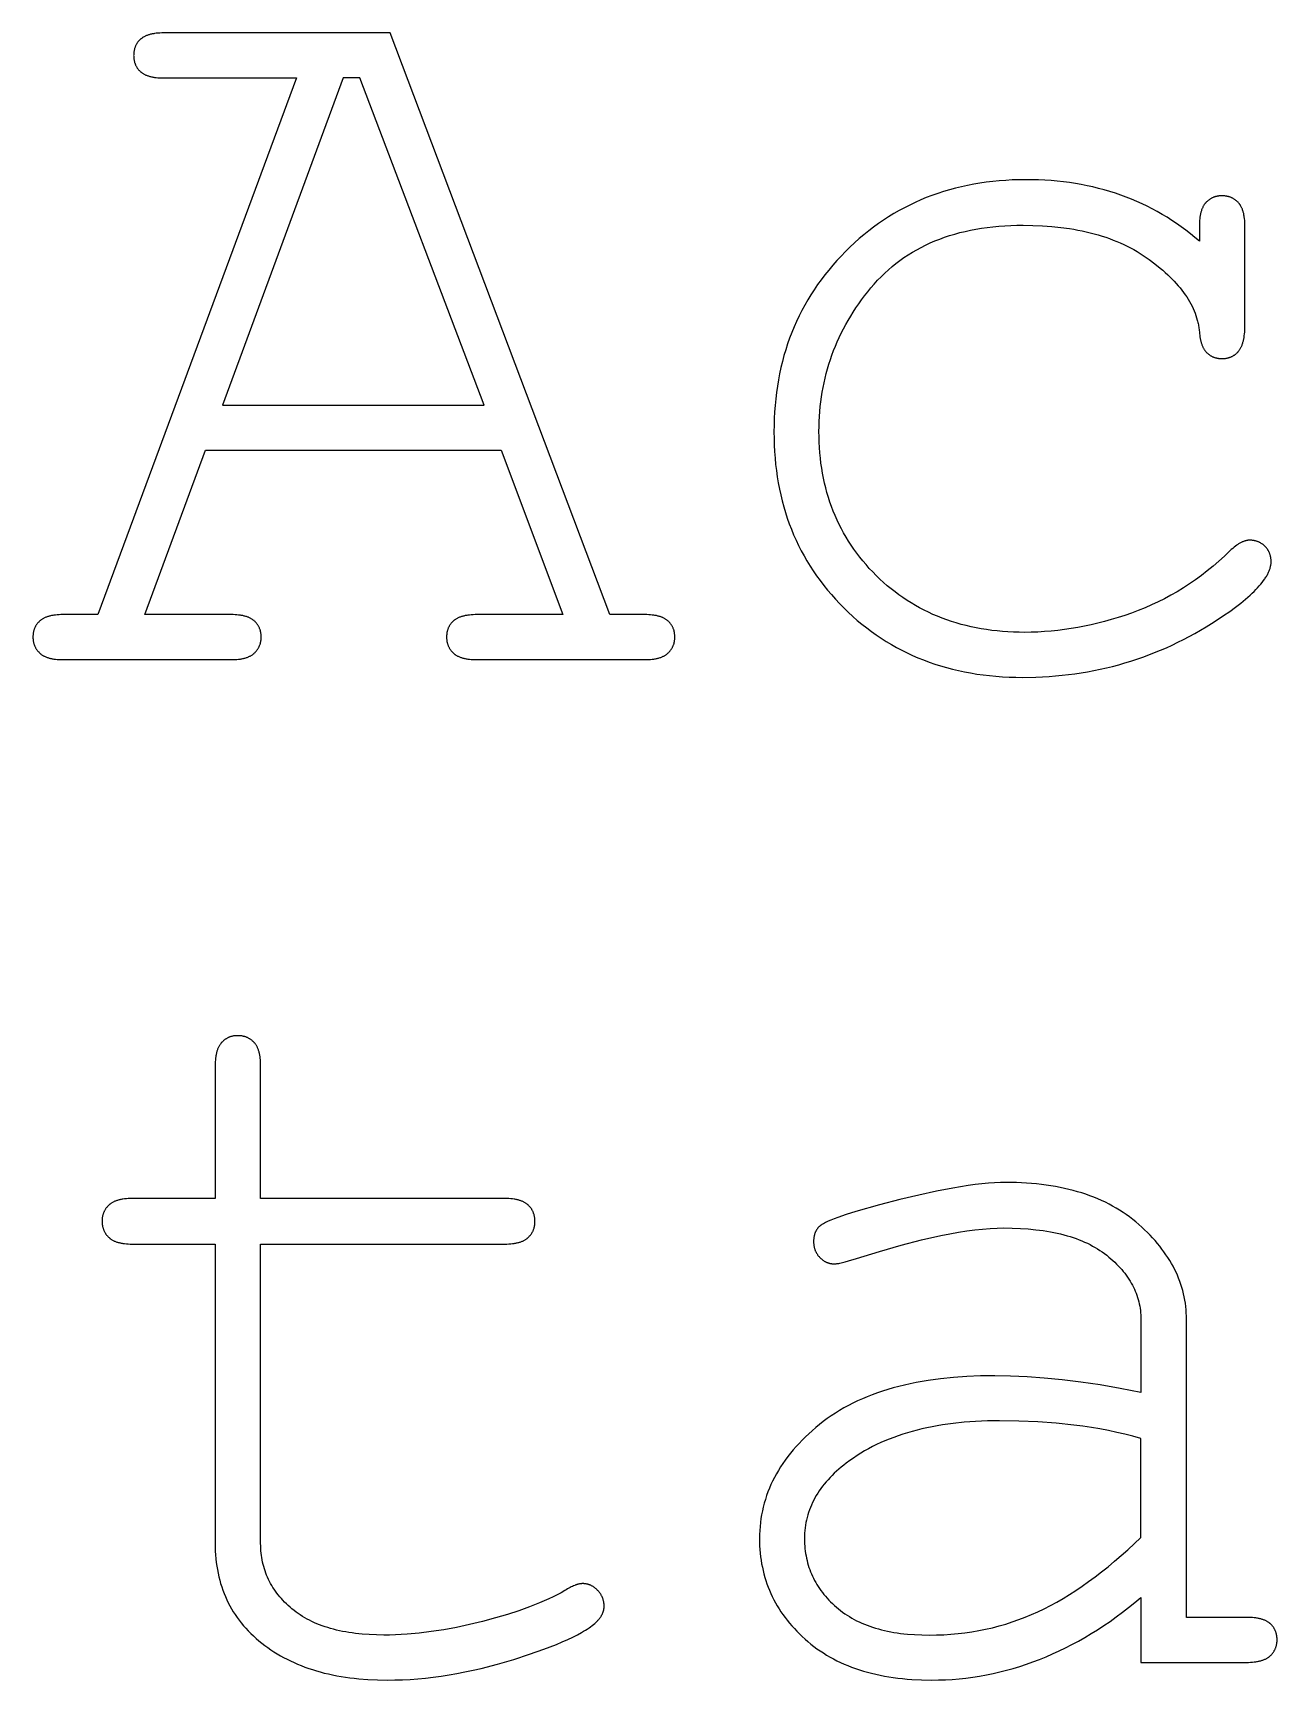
# Model space of a CAD drawing. Extents: x -184 to 286, y 9 to 417.
# Drawn here: x -0.4 to 30.61, y 122.7 to 163.77 of the extents above; entities that cross this region are included whole.
import ezdxf

# ---------------------------------------------------------------- set-up
doc = ezdxf.new("R2010")
doc.units = 0
doc.layers.add('LETRAS', color=7, linetype='CONTINUOUS')

msp = doc.modelspace()

# ---------------------------------------------------------------- linework, layer by layer
at = {"layer": 'LETRAS'}
for points in [[(2.858, 163.772), (2.809, 163.772), (2.762, 163.77), (2.716, 163.767), (2.672, 163.763), (2.63, 163.757), (2.61, 163.754), (2.59, 163.751), (2.57, 163.747), (2.551, 163.743), (2.533, 163.739), (2.514, 163.734), (2.497, 163.729), (2.479, 163.724), (2.463, 163.718), (2.446, 163.712), (2.43, 163.706), (2.415, 163.7), (2.4, 163.693), (2.385, 163.686), (2.371, 163.679), (2.357, 163.671), (2.344, 163.663), (2.331, 163.655), (2.319, 163.646), (2.307, 163.637), (2.295, 163.628), (2.29, 163.623), (2.284, 163.619), (2.273, 163.609), (2.263, 163.599), (2.253, 163.589), (2.243, 163.579), (2.234, 163.568), (2.225, 163.558), (2.216, 163.547), (2.208, 163.536), (2.2, 163.524), (2.192, 163.513), (2.185, 163.501), (2.178, 163.489), (2.172, 163.477), (2.165, 163.465), (2.159, 163.453), (2.154, 163.44), (2.149, 163.427), (2.144, 163.414), (2.139, 163.401), (2.135, 163.388), (2.131, 163.374), (2.127, 163.36), (2.124, 163.346), (2.121, 163.332), (2.119, 163.318), (2.116, 163.303), (2.115, 163.288), (2.113, 163.273), (2.112, 163.258), (2.111, 163.243), (2.111, 163.227), (2.11, 163.211), (2.111, 163.196), (2.111, 163.18), (2.112, 163.165), (2.113, 163.149), (2.115, 163.134), (2.116, 163.12), (2.119, 163.105), (2.121, 163.091), (2.124, 163.077), (2.127, 163.063), (2.131, 163.049), (2.135, 163.035), (2.139, 163.022), (2.144, 163.008), (2.149, 162.995), (2.154, 162.983), (2.159, 162.97), (2.165, 162.958), (2.172, 162.945), (2.178, 162.933), (2.185, 162.921), (2.192, 162.91), (2.2, 162.898), (2.208, 162.887), (2.216, 162.876), (2.225, 162.865), (2.234, 162.854), (2.243, 162.844), (2.253, 162.834), (2.263, 162.824), (2.273, 162.814), (2.284, 162.804), (2.29, 162.799), (2.295, 162.795), (2.307, 162.785), (2.319, 162.777), (2.331, 162.768), (2.344, 162.76), (2.357, 162.752), (2.371, 162.744), (2.385, 162.737), (2.4, 162.73), (2.415, 162.723), (2.43, 162.717), (2.446, 162.71), (2.463, 162.705), (2.479, 162.699), (2.497, 162.694), (2.514, 162.689), (2.533, 162.684), (2.551, 162.68), (2.57, 162.676), (2.59, 162.672), (2.61, 162.669), (2.63, 162.665), (2.672, 162.66), (2.716, 162.656), (2.762, 162.653), (2.809, 162.651), (2.858, 162.65)], [(8.508, 163.772), (2.858, 163.772)], [(13.984, 149.267), (8.508, 163.772)], [(6.171, 162.65), (1.216, 149.267)], [(2.858, 162.65), (6.171, 162.65)], [(7.333, 162.65), (4.328, 154.49)], [(7.747, 162.65), (7.333, 162.65)], [(10.846, 154.49), (7.747, 162.65)], [(28.676, 158.577), (28.566, 158.671), (28.455, 158.763), (28.341, 158.851), (28.226, 158.937), (28.109, 159.019), (27.991, 159.099), (27.871, 159.175), (27.75, 159.249), (27.627, 159.319), (27.502, 159.387), (27.376, 159.451), (27.248, 159.513), (27.118, 159.571), (26.987, 159.627), (26.854, 159.679), (26.72, 159.729), (26.584, 159.775), (26.446, 159.819), (26.307, 159.859), (26.166, 159.897), (26.023, 159.931), (25.879, 159.963), (25.733, 159.991), (25.586, 160.017), (25.437, 160.039), (25.287, 160.059), (25.134, 160.075), (24.98, 160.089), (24.825, 160.099), (24.668, 160.107), (24.509, 160.111), (24.349, 160.113), (24.18, 160.111), (24.014, 160.106), (23.849, 160.097), (23.686, 160.085), (23.524, 160.069), (23.365, 160.05), (23.207, 160.027), (23.051, 160.001), (22.897, 159.971), (22.745, 159.938), (22.595, 159.901), (22.446, 159.861), (22.299, 159.817), (22.154, 159.77), (22.011, 159.719), (21.87, 159.665), (21.73, 159.608), (21.592, 159.546), (21.456, 159.482), (21.322, 159.414), (21.19, 159.342), (21.06, 159.267), (20.931, 159.188), (20.804, 159.106), (20.679, 159.02), (20.556, 158.931), (20.434, 158.838), (20.315, 158.742), (20.197, 158.643), (20.081, 158.54), (19.967, 158.433), (19.854, 158.323), (19.745, 158.21), (19.639, 158.096), (19.536, 157.979), (19.437, 157.861), (19.341, 157.741), (19.249, 157.619), (19.16, 157.496), (19.074, 157.37), (18.993, 157.243), (18.914, 157.114), (18.839, 156.983), (18.768, 156.851), (18.7, 156.717), (18.636, 156.58), (18.575, 156.442), (18.517, 156.303), (18.463, 156.161), (18.413, 156.018), (18.366, 155.873), (18.322, 155.726), (18.282, 155.577), (18.246, 155.426), (18.212, 155.274), (18.183, 155.12), (18.157, 154.964), (18.134, 154.806), (18.115, 154.647), (18.099, 154.485), (18.087, 154.322), (18.078, 154.157), (18.073, 153.99), (18.071, 153.822), (18.073, 153.657), (18.078, 153.493), (18.087, 153.332), (18.099, 153.172), (18.114, 153.014), (18.133, 152.858), (18.155, 152.703), (18.18, 152.551), (18.209, 152.4), (18.242, 152.251), (18.277, 152.104), (18.317, 151.959), (18.359, 151.815), (18.405, 151.674), (18.454, 151.534), (18.507, 151.396), (18.563, 151.26), (18.623, 151.125), (18.686, 150.993), (18.752, 150.862), (18.822, 150.733), (18.895, 150.606), (18.972, 150.48), (19.052, 150.357), (19.135, 150.235), (19.222, 150.115), (19.312, 149.997), (19.406, 149.881), (19.503, 149.767), (19.603, 149.654), (19.707, 149.543), (19.814, 149.434), (19.924, 149.328), (20.036, 149.225), (20.15, 149.125), (20.265, 149.029), (20.383, 148.936), (20.502, 148.846), (20.623, 148.76), (20.746, 148.677), (20.871, 148.598), (20.998, 148.522), (21.127, 148.449), (21.258, 148.38), (21.39, 148.314), (21.525, 148.252), (21.661, 148.193), (21.8, 148.137), (21.94, 148.085), (22.082, 148.036), (22.226, 147.99), (22.371, 147.948), (22.519, 147.909), (22.669, 147.873), (22.82, 147.841), (22.974, 147.813), (23.129, 147.787), (23.286, 147.765), (23.445, 147.747), (23.606, 147.731), (23.769, 147.72), (23.934, 147.711), (24.1, 147.706), (24.269, 147.704), (24.601, 147.71), (24.929, 147.727), (25.092, 147.739), (25.253, 147.755), (25.414, 147.773), (25.574, 147.794), (25.732, 147.817), (25.89, 147.844), (26.047, 147.873), (26.203, 147.905), (26.358, 147.94), (26.512, 147.978), (26.665, 148.018), (26.817, 148.062), (26.968, 148.108), (27.118, 148.157), (27.267, 148.208), (27.415, 148.263), (27.562, 148.32), (27.708, 148.38), (27.854, 148.443), (27.998, 148.508), (28.141, 148.577), (28.283, 148.648), (28.425, 148.722), (28.565, 148.799), (28.705, 148.878), (28.843, 148.961), (28.981, 149.046), (29.117, 149.134), (29.281, 149.243), (29.433, 149.349), (29.576, 149.453), (29.707, 149.555), (29.829, 149.655), (29.885, 149.703), (29.939, 149.752), (29.991, 149.799), (30.039, 149.846), (30.086, 149.893), (30.129, 149.938), (30.17, 149.984), (30.208, 150.028), (30.244, 150.072), (30.277, 150.116), (30.307, 150.158), (30.321, 150.179), (30.334, 150.2), (30.347, 150.221), (30.36, 150.242), (30.371, 150.263), (30.382, 150.283), (30.392, 150.303), (30.402, 150.323), (30.411, 150.343), (30.419, 150.363), (30.426, 150.383), (30.433, 150.402), (30.44, 150.422), (30.445, 150.441), (30.45, 150.46), (30.454, 150.479), (30.458, 150.498), (30.461, 150.516), (30.463, 150.535), (30.464, 150.544), (30.465, 150.553), (30.465, 150.562), (30.466, 150.571), (30.466, 150.58), (30.466, 150.589), (30.466, 150.604), (30.466, 150.618), (30.465, 150.631), (30.464, 150.645), (30.462, 150.659), (30.461, 150.672), (30.459, 150.685), (30.457, 150.698), (30.454, 150.711), (30.451, 150.724), (30.448, 150.737), (30.445, 150.749), (30.441, 150.762), (30.437, 150.774), (30.432, 150.786), (30.428, 150.798), (30.423, 150.81), (30.418, 150.822), (30.412, 150.833), (30.406, 150.845), (30.4, 150.856), (30.394, 150.867), (30.387, 150.878), (30.38, 150.889), (30.372, 150.899), (30.365, 150.91), (30.357, 150.92), (30.349, 150.931), (30.34, 150.941), (30.331, 150.951), (30.322, 150.96), (30.313, 150.97), (30.303, 150.98), (30.293, 150.989), (30.283, 150.998), (30.273, 151.006), (30.263, 151.014), (30.252, 151.022), (30.242, 151.03), (30.231, 151.037), (30.22, 151.044), (30.209, 151.051), (30.198, 151.058), (30.187, 151.064), (30.176, 151.07), (30.164, 151.075), (30.152, 151.08), (30.141, 151.085), (30.129, 151.09), (30.117, 151.094), (30.104, 151.098), (30.092, 151.102), (30.079, 151.106), (30.067, 151.109), (30.054, 151.112), (30.041, 151.114), (30.028, 151.116), (30.015, 151.118), (30.001, 151.12), (29.988, 151.121), (29.974, 151.122), (29.96, 151.123), (29.946, 151.124), (29.932, 151.124), (29.925, 151.124), (29.919, 151.123), (29.912, 151.123), (29.905, 151.123), (29.898, 151.122), (29.891, 151.121), (29.884, 151.121), (29.878, 151.12), (29.864, 151.117), (29.849, 151.114), (29.835, 151.111), (29.821, 151.107), (29.806, 151.103), (29.792, 151.098), (29.777, 151.092), (29.762, 151.086), (29.747, 151.08), (29.732, 151.073), (29.717, 151.065), (29.702, 151.057), (29.686, 151.048), (29.67, 151.039), (29.655, 151.03), (29.639, 151.019), (29.623, 151.009), (29.607, 150.997), (29.574, 150.973), (29.541, 150.947), (29.507, 150.919), (29.473, 150.889), (29.438, 150.857), (29.3, 150.725), (29.16, 150.599), (29.018, 150.477), (28.874, 150.359), (28.728, 150.246), (28.58, 150.138), (28.43, 150.034), (28.277, 149.935), (28.123, 149.84), (27.967, 149.75), (27.809, 149.665), (27.648, 149.584), (27.486, 149.508), (27.322, 149.437), (27.155, 149.37), (26.987, 149.307), (26.818, 149.249), (26.649, 149.195), (26.48, 149.144), (26.312, 149.097), (26.144, 149.054), (25.977, 149.014), (25.81, 148.979), (25.643, 148.947), (25.477, 148.918), (25.311, 148.894), (25.145, 148.873), (24.98, 148.856), (24.815, 148.843), (24.65, 148.834), (24.486, 148.828), (24.322, 148.826), (24.181, 148.828), (24.042, 148.832), (23.904, 148.839), (23.768, 148.849), (23.633, 148.861), (23.5, 148.876), (23.369, 148.894), (23.24, 148.915), (23.112, 148.938), (22.985, 148.965), (22.861, 148.994), (22.738, 149.025), (22.616, 149.06), (22.497, 149.097), (22.378, 149.137), (22.262, 149.18), (22.147, 149.226), (22.034, 149.274), (21.923, 149.326), (21.813, 149.379), (21.704, 149.436), (21.598, 149.496), (21.493, 149.558), (21.39, 149.623), (21.288, 149.691), (21.188, 149.761), (21.09, 149.834), (20.993, 149.91), (20.898, 149.989), (20.804, 150.071), (20.713, 150.155), (20.622, 150.242), (20.535, 150.331), (20.449, 150.422), (20.367, 150.514), (20.288, 150.608), (20.211, 150.703), (20.137, 150.8), (20.066, 150.898), (19.997, 150.998), (19.932, 151.099), (19.869, 151.201), (19.809, 151.305), (19.752, 151.411), (19.697, 151.518), (19.646, 151.627), (19.597, 151.737), (19.551, 151.848), (19.507, 151.961), (19.467, 152.076), (19.429, 152.192), (19.394, 152.309), (19.362, 152.428), (19.333, 152.549), (19.306, 152.671), (19.283, 152.794), (19.262, 152.919), (19.244, 153.045), (19.228, 153.173), (19.216, 153.303), (19.206, 153.434), (19.199, 153.566), (19.195, 153.7), (19.193, 153.835), (19.195, 153.961), (19.198, 154.085), (19.205, 154.209), (19.214, 154.332), (19.225, 154.454), (19.239, 154.575), (19.255, 154.696), (19.274, 154.815), (19.296, 154.934), (19.32, 155.051), (19.346, 155.168), (19.376, 155.284), (19.407, 155.399), (19.441, 155.513), (19.478, 155.626), (19.517, 155.738), (19.559, 155.85), (19.603, 155.96), (19.65, 156.07), (19.699, 156.179), (19.751, 156.287), (19.806, 156.394), (19.863, 156.5), (19.922, 156.605), (19.984, 156.709), (20.049, 156.813), (20.116, 156.915), (20.185, 157.017), (20.257, 157.118), (20.332, 157.218), (20.409, 157.317), (20.489, 157.415), (20.571, 157.511), (20.656, 157.604), (20.742, 157.694), (20.832, 157.781), (20.923, 157.865), (21.017, 157.946), (21.113, 158.024), (21.212, 158.098), (21.313, 158.17), (21.416, 158.239), (21.522, 158.304), (21.63, 158.367), (21.74, 158.426), (21.853, 158.483), (21.968, 158.536), (22.085, 158.587), (22.205, 158.634), (22.327, 158.678), (22.451, 158.719), (22.578, 158.758), (22.707, 158.793), (22.839, 158.825), (22.972, 158.854), (23.108, 158.88), (23.247, 158.903), (23.388, 158.922), (23.531, 158.939), (23.677, 158.953), (23.824, 158.964), (23.975, 158.971), (24.127, 158.976), (24.282, 158.977), (24.526, 158.974), (24.764, 158.964), (24.995, 158.947), (25.22, 158.924), (25.439, 158.894), (25.546, 158.876), (25.651, 158.857), (25.755, 158.836), (25.857, 158.814), (25.958, 158.79), (26.057, 158.764), (26.154, 158.736), (26.25, 158.707), (26.345, 158.676), (26.437, 158.643), (26.529, 158.609), (26.618, 158.573), (26.706, 158.536), (26.793, 158.496), (26.878, 158.456), (26.961, 158.413), (27.043, 158.369), (27.123, 158.323), (27.201, 158.275), (27.278, 158.226), (27.354, 158.175), (27.428, 158.123), (27.569, 158.015), (27.703, 157.907), (27.766, 157.853), (27.828, 157.799), (27.887, 157.744), (27.944, 157.689), (27.999, 157.634), (28.052, 157.579), (28.102, 157.524), (28.151, 157.468), (28.198, 157.413), (28.242, 157.357), (28.284, 157.301), (28.324, 157.244), (28.362, 157.188), (28.398, 157.131), (28.432, 157.074), (28.463, 157.017), (28.493, 156.96), (28.52, 156.903), (28.545, 156.845), (28.568, 156.788), (28.589, 156.73), (28.608, 156.672), (28.625, 156.613), (28.632, 156.584), (28.639, 156.555), (28.646, 156.526), (28.652, 156.496), (28.657, 156.467), (28.662, 156.438), (28.667, 156.408), (28.67, 156.379), (28.674, 156.349), (28.676, 156.319), (28.68, 156.275), (28.685, 156.232), (28.691, 156.191), (28.698, 156.152), (28.706, 156.114), (28.71, 156.096), (28.714, 156.078), (28.719, 156.061), (28.724, 156.043), (28.729, 156.027), (28.735, 156.011), (28.741, 155.995), (28.747, 155.979), (28.753, 155.964), (28.759, 155.949), (28.766, 155.935), (28.773, 155.921), (28.78, 155.908), (28.788, 155.895), (28.796, 155.882), (28.804, 155.87), (28.812, 155.858), (28.82, 155.847), (28.829, 155.836), (28.838, 155.825), (28.847, 155.815), (28.857, 155.805), (28.866, 155.796), (28.876, 155.787), (28.886, 155.778), (28.896, 155.769), (28.907, 155.761), (28.917, 155.753), (28.927, 155.745), (28.938, 155.738), (28.949, 155.731), (28.96, 155.724), (28.971, 155.718), (28.982, 155.712), (28.994, 155.706), (29.005, 155.7), (29.017, 155.695), (29.029, 155.69), (29.041, 155.685), (29.053, 155.681), (29.065, 155.677), (29.077, 155.673), (29.09, 155.67), (29.103, 155.667), (29.116, 155.664), (29.129, 155.661), (29.142, 155.659), (29.155, 155.657), (29.168, 155.655), (29.182, 155.654), (29.196, 155.653), (29.209, 155.652), (29.223, 155.652), (29.237, 155.652), (29.253, 155.652), (29.269, 155.652), (29.284, 155.653), (29.299, 155.654), (29.314, 155.656), (29.329, 155.658), (29.344, 155.66), (29.358, 155.662), (29.372, 155.665), (29.386, 155.669), (29.4, 155.672), (29.414, 155.676), (29.427, 155.68), (29.44, 155.685), (29.453, 155.69), (29.466, 155.695), (29.479, 155.701), (29.491, 155.707), (29.503, 155.713), (29.516, 155.719), (29.527, 155.726), (29.539, 155.734), (29.55, 155.741), (29.562, 155.749), (29.573, 155.758), (29.584, 155.766), (29.594, 155.775), (29.605, 155.785), (29.615, 155.794), (29.625, 155.804), (29.635, 155.815), (29.645, 155.825), (29.65, 155.831), (29.654, 155.836), (29.663, 155.848), (29.672, 155.86), (29.681, 155.872), (29.689, 155.885), (29.697, 155.899), (29.705, 155.913), (29.713, 155.927), (29.72, 155.942), (29.727, 155.957), (29.734, 155.973), (29.74, 155.989), (29.746, 156.006), (29.752, 156.023), (29.758, 156.041), (29.763, 156.059), (29.768, 156.078), (29.773, 156.097), (29.778, 156.116), (29.782, 156.136), (29.79, 156.178), (29.796, 156.221), (29.802, 156.266), (29.806, 156.313), (29.81, 156.362), (29.812, 156.413)], [(29.812, 158.951), (29.811, 159.001), (29.809, 159.05), (29.806, 159.097), (29.802, 159.143), (29.796, 159.186), (29.793, 159.207), (29.789, 159.227), (29.785, 159.247), (29.781, 159.267), (29.777, 159.286), (29.772, 159.305), (29.767, 159.323), (29.761, 159.34), (29.755, 159.358), (29.749, 159.374), (29.743, 159.391), (29.736, 159.406), (29.729, 159.422), (29.722, 159.436), (29.714, 159.451), (29.706, 159.465), (29.698, 159.478), (29.689, 159.491), (29.68, 159.504), (29.676, 159.51), (29.671, 159.516), (29.666, 159.522), (29.661, 159.527), (29.656, 159.533), (29.651, 159.538), (29.641, 159.549), (29.631, 159.559), (29.621, 159.569), (29.61, 159.579), (29.599, 159.588), (29.588, 159.597), (29.577, 159.606), (29.566, 159.614), (29.554, 159.622), (29.542, 159.63), (29.53, 159.637), (29.518, 159.644), (29.506, 159.651), (29.493, 159.657), (29.481, 159.663), (29.468, 159.669), (29.455, 159.674), (29.442, 159.679), (29.428, 159.683), (29.415, 159.688), (29.401, 159.691), (29.387, 159.695), (29.373, 159.698), (29.358, 159.701), (29.344, 159.704), (29.329, 159.706), (29.314, 159.708), (29.299, 159.709), (29.284, 159.71), (29.269, 159.711), (29.253, 159.712), (29.237, 159.712), (29.222, 159.712), (29.208, 159.711), (29.193, 159.71), (29.179, 159.709), (29.164, 159.708), (29.15, 159.706), (29.136, 159.704), (29.122, 159.701), (29.109, 159.698), (29.095, 159.695), (29.082, 159.691), (29.068, 159.688), (29.055, 159.683), (29.042, 159.679), (29.03, 159.674), (29.017, 159.669), (29.005, 159.663), (28.992, 159.657), (28.98, 159.651), (28.968, 159.644), (28.956, 159.637), (28.945, 159.63), (28.933, 159.622), (28.922, 159.614), (28.911, 159.606), (28.9, 159.597), (28.889, 159.588), (28.878, 159.579), (28.868, 159.569), (28.857, 159.559), (28.847, 159.549), (28.837, 159.538), (28.832, 159.533), (28.827, 159.527), (28.822, 159.522), (28.817, 159.516), (28.813, 159.51), (28.808, 159.504), (28.799, 159.491), (28.791, 159.478), (28.782, 159.465), (28.774, 159.451), (28.767, 159.436), (28.759, 159.422), (28.752, 159.406), (28.745, 159.391), (28.739, 159.374), (28.733, 159.358), (28.727, 159.34), (28.722, 159.323), (28.717, 159.305), (28.712, 159.286), (28.707, 159.267), (28.703, 159.247), (28.699, 159.227), (28.695, 159.207), (28.692, 159.186), (28.686, 159.143), (28.682, 159.097), (28.679, 159.05), (28.677, 159.001), (28.676, 158.951)], [(28.676, 158.951), (28.676, 158.577)], [(29.812, 156.413), (29.812, 158.951)], [(4.328, 154.49), (10.846, 154.49)], [(2.391, 149.267), (3.9, 153.368)], [(3.9, 153.368), (11.273, 153.368)], [(11.273, 153.368), (12.809, 149.267)], [(0.347, 149.267), (0.298, 149.267), (0.251, 149.265), (0.205, 149.262), (0.161, 149.258), (0.119, 149.252), (0.099, 149.249), (0.079, 149.246), (0.059, 149.242), (0.04, 149.238), (0.022, 149.233), (0.003, 149.229), (-0.014, 149.224), (-0.032, 149.219), (-0.048, 149.213), (-0.065, 149.207), (-0.081, 149.201), (-0.096, 149.195), (-0.111, 149.188), (-0.126, 149.181), (-0.14, 149.173), (-0.154, 149.166), (-0.167, 149.158), (-0.18, 149.15), (-0.192, 149.141), (-0.204, 149.132), (-0.216, 149.123), (-0.222, 149.118), (-0.227, 149.114), (-0.238, 149.104), (-0.248, 149.094), (-0.258, 149.084), (-0.268, 149.074), (-0.277, 149.063), (-0.286, 149.052), (-0.295, 149.042), (-0.303, 149.03), (-0.311, 149.019), (-0.319, 149.008), (-0.326, 148.996), (-0.333, 148.984), (-0.339, 148.972), (-0.346, 148.96), (-0.352, 148.948), (-0.357, 148.935), (-0.362, 148.922), (-0.367, 148.909), (-0.372, 148.896), (-0.376, 148.882), (-0.38, 148.869), (-0.384, 148.855), (-0.387, 148.841), (-0.39, 148.827), (-0.392, 148.812), (-0.395, 148.798), (-0.396, 148.783), (-0.398, 148.768), (-0.399, 148.753), (-0.4, 148.738), (-0.4, 148.722), (-0.401, 148.706), (-0.4, 148.691), (-0.4, 148.676), (-0.399, 148.662), (-0.398, 148.647), (-0.396, 148.633), (-0.395, 148.619), (-0.392, 148.605), (-0.39, 148.591), (-0.387, 148.577), (-0.384, 148.564), (-0.38, 148.55), (-0.376, 148.537), (-0.372, 148.524), (-0.367, 148.511), (-0.362, 148.498), (-0.357, 148.486), (-0.352, 148.473), (-0.346, 148.461), (-0.339, 148.449), (-0.333, 148.437), (-0.326, 148.425), (-0.319, 148.413), (-0.311, 148.402), (-0.303, 148.391), (-0.295, 148.379), (-0.286, 148.368), (-0.277, 148.358), (-0.268, 148.347), (-0.258, 148.336), (-0.248, 148.326), (-0.238, 148.316), (-0.227, 148.305), (-0.222, 148.301), (-0.216, 148.296), (-0.21, 148.291), (-0.204, 148.286), (-0.192, 148.277), (-0.18, 148.268), (-0.167, 148.259), (-0.154, 148.251), (-0.14, 148.243), (-0.126, 148.235), (-0.111, 148.228), (-0.096, 148.221), (-0.081, 148.214), (-0.065, 148.208), (-0.048, 148.202), (-0.032, 148.196), (-0.014, 148.19), (0.003, 148.185), (0.022, 148.18), (0.04, 148.176), (0.059, 148.172), (0.079, 148.168), (0.099, 148.164), (0.119, 148.161), (0.161, 148.155), (0.205, 148.151), (0.251, 148.148), (0.298, 148.146), (0.347, 148.145)], [(1.216, 149.267), (0.347, 149.267)], [(4.541, 149.267), (2.391, 149.267)], [(4.541, 148.145), (4.59, 148.146), (4.638, 148.148), (4.684, 148.151), (4.727, 148.155), (4.77, 148.161), (4.79, 148.164), (4.81, 148.168), (4.829, 148.172), (4.848, 148.176), (4.867, 148.18), (4.885, 148.185), (4.903, 148.19), (4.92, 148.196), (4.937, 148.202), (4.953, 148.208), (4.969, 148.214), (4.985, 148.221), (5, 148.228), (5.015, 148.235), (5.029, 148.243), (5.043, 148.251), (5.056, 148.259), (5.069, 148.268), (5.081, 148.277), (5.093, 148.286), (5.099, 148.291), (5.105, 148.296), (5.11, 148.301), (5.116, 148.305), (5.126, 148.316), (5.137, 148.326), (5.147, 148.336), (5.156, 148.347), (5.166, 148.358), (5.175, 148.368), (5.183, 148.379), (5.192, 148.391), (5.2, 148.402), (5.207, 148.413), (5.214, 148.425), (5.221, 148.437), (5.228, 148.449), (5.234, 148.461), (5.24, 148.473), (5.246, 148.486), (5.251, 148.498), (5.256, 148.511), (5.261, 148.524), (5.265, 148.537), (5.269, 148.55), (5.272, 148.564), (5.275, 148.577), (5.278, 148.591), (5.281, 148.605), (5.283, 148.619), (5.285, 148.633), (5.287, 148.647), (5.288, 148.662), (5.289, 148.676), (5.289, 148.691), (5.289, 148.706), (5.289, 148.722), (5.289, 148.738), (5.288, 148.753), (5.287, 148.768), (5.285, 148.783), (5.283, 148.798), (5.281, 148.812), (5.278, 148.827), (5.275, 148.841), (5.272, 148.855), (5.269, 148.869), (5.265, 148.882), (5.261, 148.896), (5.256, 148.909), (5.251, 148.922), (5.246, 148.935), (5.24, 148.948), (5.234, 148.96), (5.228, 148.972), (5.221, 148.984), (5.214, 148.996), (5.207, 149.008), (5.2, 149.019), (5.192, 149.03), (5.183, 149.042), (5.175, 149.052), (5.166, 149.063), (5.156, 149.074), (5.147, 149.084), (5.137, 149.094), (5.126, 149.104), (5.116, 149.114), (5.11, 149.118), (5.105, 149.123), (5.093, 149.132), (5.081, 149.141), (5.069, 149.15), (5.056, 149.158), (5.043, 149.166), (5.029, 149.173), (5.015, 149.181), (5, 149.188), (4.985, 149.195), (4.969, 149.201), (4.953, 149.207), (4.937, 149.213), (4.92, 149.219), (4.903, 149.224), (4.885, 149.229), (4.867, 149.233), (4.848, 149.238), (4.829, 149.242), (4.81, 149.246), (4.79, 149.249), (4.77, 149.252), (4.727, 149.258), (4.684, 149.262), (4.638, 149.265), (4.59, 149.267), (4.541, 149.267)], [(10.672, 149.267), (10.621, 149.267), (10.572, 149.265), (10.525, 149.262), (10.48, 149.258), (10.437, 149.252), (10.416, 149.249), (10.395, 149.246), (10.375, 149.242), (10.356, 149.238), (10.337, 149.233), (10.318, 149.229), (10.3, 149.224), (10.282, 149.219), (10.265, 149.213), (10.248, 149.207), (10.232, 149.201), (10.216, 149.195), (10.201, 149.188), (10.186, 149.181), (10.172, 149.173), (10.158, 149.166), (10.144, 149.158), (10.131, 149.15), (10.119, 149.141), (10.107, 149.132), (10.101, 149.128), (10.095, 149.123), (10.09, 149.118), (10.084, 149.114), (10.074, 149.104), (10.063, 149.094), (10.053, 149.084), (10.044, 149.074), (10.034, 149.063), (10.025, 149.052), (10.017, 149.042), (10.008, 149.03), (10, 149.019), (9.993, 149.008), (9.985, 148.996), (9.978, 148.984), (9.972, 148.972), (9.966, 148.96), (9.96, 148.948), (9.954, 148.935), (9.949, 148.922), (9.944, 148.909), (9.939, 148.896), (9.935, 148.882), (9.931, 148.869), (9.928, 148.855), (9.924, 148.841), (9.921, 148.827), (9.919, 148.812), (9.917, 148.798), (9.915, 148.783), (9.913, 148.768), (9.912, 148.753), (9.911, 148.738), (9.911, 148.722), (9.911, 148.706), (9.911, 148.691), (9.911, 148.676), (9.912, 148.662), (9.913, 148.647), (9.915, 148.633), (9.917, 148.619), (9.919, 148.605), (9.921, 148.591), (9.924, 148.577), (9.928, 148.564), (9.931, 148.55), (9.935, 148.537), (9.939, 148.524), (9.944, 148.511), (9.949, 148.498), (9.954, 148.486), (9.96, 148.473), (9.966, 148.461), (9.972, 148.449), (9.978, 148.437), (9.985, 148.425), (9.993, 148.413), (10, 148.402), (10.008, 148.391), (10.017, 148.379), (10.025, 148.368), (10.034, 148.358), (10.044, 148.347), (10.053, 148.336), (10.063, 148.326), (10.074, 148.316), (10.084, 148.305), (10.09, 148.301), (10.095, 148.296), (10.101, 148.291), (10.107, 148.286), (10.113, 148.281), (10.119, 148.277), (10.131, 148.268), (10.144, 148.259), (10.158, 148.251), (10.172, 148.243), (10.186, 148.235), (10.201, 148.228), (10.216, 148.221), (10.232, 148.214), (10.248, 148.208), (10.265, 148.202), (10.282, 148.196), (10.3, 148.19), (10.318, 148.185), (10.337, 148.18), (10.356, 148.176), (10.375, 148.172), (10.395, 148.168), (10.416, 148.164), (10.437, 148.161), (10.48, 148.155), (10.525, 148.151), (10.572, 148.148), (10.621, 148.146), (10.672, 148.145)], [(12.809, 149.267), (10.672, 149.267)], [(14.852, 149.267), (13.984, 149.267)], [(14.852, 148.145), (14.902, 148.146), (14.949, 148.148), (14.995, 148.151), (15.039, 148.155), (15.081, 148.161), (15.101, 148.164), (15.121, 148.168), (15.141, 148.172), (15.16, 148.176), (15.178, 148.18), (15.196, 148.185), (15.214, 148.19), (15.231, 148.196), (15.248, 148.202), (15.265, 148.208), (15.281, 148.214), (15.296, 148.221), (15.311, 148.228), (15.326, 148.235), (15.34, 148.243), (15.354, 148.251), (15.367, 148.259), (15.38, 148.268), (15.392, 148.277), (15.404, 148.286), (15.41, 148.291), (15.416, 148.296), (15.421, 148.301), (15.427, 148.305), (15.438, 148.316), (15.448, 148.326), (15.458, 148.336), (15.468, 148.347), (15.477, 148.358), (15.486, 148.368), (15.494, 148.379), (15.503, 148.391), (15.511, 148.402), (15.518, 148.413), (15.526, 148.425), (15.533, 148.437), (15.539, 148.449), (15.546, 148.461), (15.551, 148.473), (15.557, 148.486), (15.562, 148.498), (15.567, 148.511), (15.572, 148.524), (15.576, 148.537), (15.58, 148.55), (15.583, 148.564), (15.587, 148.577), (15.59, 148.591), (15.592, 148.605), (15.594, 148.619), (15.596, 148.633), (15.598, 148.647), (15.599, 148.662), (15.6, 148.676), (15.6, 148.691), (15.6, 148.706), (15.6, 148.722), (15.6, 148.738), (15.599, 148.753), (15.598, 148.768), (15.596, 148.783), (15.594, 148.798), (15.592, 148.812), (15.59, 148.827), (15.587, 148.841), (15.583, 148.855), (15.58, 148.869), (15.576, 148.882), (15.572, 148.896), (15.567, 148.909), (15.562, 148.922), (15.557, 148.935), (15.551, 148.948), (15.546, 148.96), (15.539, 148.972), (15.533, 148.984), (15.526, 148.996), (15.518, 149.008), (15.511, 149.019), (15.503, 149.03), (15.494, 149.042), (15.486, 149.052), (15.477, 149.063), (15.468, 149.074), (15.458, 149.084), (15.448, 149.094), (15.438, 149.104), (15.427, 149.114), (15.421, 149.118), (15.416, 149.123), (15.404, 149.132), (15.392, 149.141), (15.38, 149.15), (15.367, 149.158), (15.354, 149.166), (15.34, 149.173), (15.326, 149.181), (15.311, 149.188), (15.296, 149.195), (15.281, 149.201), (15.265, 149.207), (15.248, 149.213), (15.231, 149.219), (15.214, 149.224), (15.196, 149.229), (15.178, 149.233), (15.16, 149.238), (15.141, 149.242), (15.121, 149.246), (15.101, 149.249), (15.081, 149.252), (15.039, 149.258), (14.995, 149.262), (14.949, 149.265), (14.902, 149.267), (14.852, 149.267)], [(0.347, 148.145), (4.541, 148.145)], [(10.672, 148.145), (14.852, 148.145)], [(5.276, 138.021), (5.275, 138.07), (5.273, 138.118), (5.27, 138.163), (5.266, 138.207), (5.26, 138.249), (5.257, 138.27), (5.253, 138.29), (5.249, 138.309), (5.245, 138.328), (5.241, 138.347), (5.236, 138.365), (5.231, 138.383), (5.225, 138.4), (5.219, 138.417), (5.213, 138.433), (5.207, 138.449), (5.2, 138.465), (5.193, 138.48), (5.186, 138.494), (5.178, 138.508), (5.17, 138.522), (5.162, 138.536), (5.153, 138.548), (5.144, 138.561), (5.135, 138.573), (5.13, 138.579), (5.125, 138.584), (5.121, 138.59), (5.116, 138.595), (5.105, 138.606), (5.095, 138.616), (5.085, 138.626), (5.074, 138.636), (5.063, 138.645), (5.052, 138.654), (5.041, 138.663), (5.03, 138.671), (5.018, 138.679), (5.006, 138.687), (4.994, 138.694), (4.982, 138.701), (4.97, 138.708), (4.957, 138.714), (4.945, 138.72), (4.932, 138.726), (4.919, 138.731), (4.906, 138.736), (4.892, 138.74), (4.879, 138.745), (4.865, 138.748), (4.851, 138.752), (4.837, 138.755), (4.823, 138.758), (4.808, 138.761), (4.793, 138.763), (4.779, 138.765), (4.764, 138.766), (4.748, 138.767), (4.733, 138.768), (4.717, 138.769), (4.702, 138.769), (4.687, 138.769), (4.672, 138.768), (4.657, 138.767), (4.643, 138.766), (4.628, 138.765), (4.614, 138.763), (4.6, 138.761), (4.586, 138.758), (4.573, 138.755), (4.559, 138.752), (4.546, 138.748), (4.533, 138.745), (4.519, 138.74), (4.507, 138.736), (4.494, 138.731), (4.481, 138.726), (4.469, 138.72), (4.456, 138.714), (4.444, 138.708), (4.432, 138.701), (4.421, 138.694), (4.409, 138.687), (4.397, 138.679), (4.386, 138.671), (4.375, 138.663), (4.364, 138.654), (4.353, 138.645), (4.342, 138.636), (4.332, 138.626), (4.321, 138.616), (4.311, 138.606), (4.301, 138.595), (4.296, 138.59), (4.291, 138.584), (4.286, 138.579), (4.281, 138.573), (4.272, 138.561), (4.263, 138.548), (4.255, 138.536), (4.246, 138.522), (4.238, 138.508), (4.231, 138.494), (4.223, 138.48), (4.216, 138.465), (4.21, 138.449), (4.203, 138.433), (4.197, 138.417), (4.191, 138.4), (4.186, 138.383), (4.181, 138.365), (4.176, 138.347), (4.171, 138.328), (4.167, 138.309), (4.163, 138.29), (4.16, 138.27), (4.156, 138.249), (4.151, 138.207), (4.146, 138.163), (4.143, 138.118), (4.141, 138.07), (4.141, 138.021)], [(4.141, 138.021), (4.141, 134.709)], [(5.276, 134.709), (5.276, 138.021)], [(28.356, 131.69), (28.355, 131.772), (28.351, 131.854), (28.345, 131.936), (28.337, 132.016), (28.327, 132.097), (28.314, 132.176), (28.299, 132.255), (28.282, 132.334), (28.262, 132.412), (28.24, 132.49), (28.215, 132.567), (28.189, 132.643), (28.16, 132.719), (28.128, 132.795), (28.095, 132.869), (28.059, 132.944), (28.02, 133.018), (27.98, 133.091), (27.937, 133.164), (27.892, 133.236), (27.844, 133.308), (27.794, 133.379), (27.742, 133.449), (27.687, 133.519), (27.63, 133.589), (27.571, 133.658), (27.51, 133.726), (27.446, 133.794), (27.38, 133.862), (27.311, 133.929), (27.24, 133.995), (27.167, 134.061), (27.092, 134.125), (27.015, 134.188), (26.936, 134.248), (26.855, 134.307), (26.773, 134.363), (26.689, 134.417), (26.602, 134.469), (26.514, 134.519), (26.425, 134.568), (26.333, 134.614), (26.239, 134.658), (26.144, 134.7), (26.047, 134.74), (25.948, 134.778), (25.847, 134.813), (25.745, 134.847), (25.64, 134.879), (25.534, 134.909), (25.426, 134.936), (25.316, 134.962), (25.204, 134.985), (25.091, 135.007), (24.975, 135.026), (24.858, 135.044), (24.739, 135.059), (24.618, 135.072), (24.496, 135.084), (24.371, 135.093), (24.117, 135.105), (23.855, 135.109), (23.717, 135.107), (23.572, 135.101), (23.418, 135.09), (23.257, 135.074), (23.088, 135.054), (22.911, 135.03), (22.532, 134.969), (22.123, 134.89), (21.681, 134.794), (21.208, 134.68), (20.703, 134.548), (20.112, 134.384), (19.871, 134.309), (19.664, 134.238), (19.574, 134.204), (19.493, 134.172), (19.421, 134.14), (19.388, 134.125), (19.358, 134.11), (19.329, 134.095), (19.303, 134.081), (19.28, 134.067), (19.268, 134.06), (19.258, 134.053), (19.248, 134.046), (19.238, 134.04), (19.229, 134.033), (19.221, 134.026), (19.213, 134.02), (19.206, 134.013), (19.203, 134.01), (19.199, 134.007), (19.196, 134.004), (19.193, 134.001)], [(2.07, 134.709), (2.021, 134.708), (1.974, 134.706), (1.928, 134.703), (1.884, 134.699), (1.842, 134.693), (1.822, 134.69), (1.802, 134.686), (1.782, 134.682), (1.763, 134.678), (1.745, 134.673), (1.726, 134.669), (1.709, 134.663), (1.691, 134.658), (1.675, 134.652), (1.658, 134.646), (1.642, 134.64), (1.627, 134.633), (1.612, 134.626), (1.597, 134.618), (1.583, 134.611), (1.569, 134.603), (1.556, 134.594), (1.543, 134.586), (1.531, 134.577), (1.519, 134.568), (1.513, 134.563), (1.507, 134.558), (1.501, 134.553), (1.496, 134.548), (1.485, 134.538), (1.475, 134.528), (1.465, 134.518), (1.455, 134.507), (1.446, 134.496), (1.437, 134.485), (1.428, 134.474), (1.42, 134.463), (1.412, 134.452), (1.404, 134.44), (1.397, 134.429), (1.39, 134.417), (1.384, 134.405), (1.377, 134.393), (1.371, 134.38), (1.366, 134.368), (1.361, 134.355), (1.356, 134.343), (1.351, 134.33), (1.347, 134.317), (1.343, 134.303), (1.339, 134.29), (1.336, 134.276), (1.333, 134.263), (1.331, 134.249), (1.328, 134.235), (1.327, 134.221), (1.325, 134.206), (1.324, 134.192), (1.323, 134.177), (1.323, 134.163), (1.322, 134.148), (1.323, 134.132), (1.323, 134.116), (1.324, 134.101), (1.325, 134.086), (1.327, 134.071), (1.328, 134.056), (1.331, 134.041), (1.333, 134.027), (1.336, 134.012), (1.339, 133.998), (1.343, 133.984), (1.347, 133.97), (1.351, 133.957), (1.356, 133.943), (1.361, 133.93), (1.366, 133.917), (1.371, 133.904), (1.377, 133.892), (1.384, 133.879), (1.39, 133.867), (1.397, 133.855), (1.404, 133.843), (1.412, 133.831), (1.42, 133.82), (1.428, 133.808), (1.437, 133.797), (1.446, 133.786), (1.455, 133.775), (1.465, 133.764), (1.475, 133.754), (1.485, 133.744), (1.496, 133.734), (1.501, 133.729), (1.507, 133.724), (1.513, 133.719), (1.519, 133.714), (1.531, 133.705), (1.543, 133.696), (1.556, 133.687), (1.569, 133.679), (1.583, 133.671), (1.597, 133.663), (1.612, 133.656), (1.627, 133.649), (1.642, 133.642), (1.658, 133.636), (1.675, 133.63), (1.691, 133.624), (1.709, 133.619), (1.726, 133.613), (1.745, 133.608), (1.763, 133.604), (1.782, 133.6), (1.802, 133.596), (1.822, 133.592), (1.842, 133.589), (1.884, 133.583), (1.928, 133.579), (1.974, 133.576), (2.021, 133.574), (2.07, 133.573)], [(4.141, 134.709), (2.07, 134.709)], [(11.366, 134.709), (5.276, 134.709)], [(11.366, 133.573), (11.416, 133.574), (11.463, 133.576), (11.509, 133.579), (11.553, 133.583), (11.595, 133.589), (11.615, 133.592), (11.635, 133.596), (11.655, 133.6), (11.674, 133.604), (11.692, 133.608), (11.71, 133.613), (11.728, 133.619), (11.745, 133.624), (11.762, 133.63), (11.779, 133.636), (11.795, 133.642), (11.81, 133.649), (11.825, 133.656), (11.84, 133.663), (11.854, 133.671), (11.868, 133.679), (11.881, 133.687), (11.894, 133.696), (11.906, 133.705), (11.918, 133.714), (11.924, 133.719), (11.93, 133.724), (11.935, 133.729), (11.941, 133.734), (11.951, 133.744), (11.962, 133.754), (11.972, 133.764), (11.981, 133.775), (11.991, 133.786), (12, 133.796), (12.008, 133.808), (12.017, 133.819), (12.025, 133.83), (12.032, 133.842), (12.04, 133.853), (12.047, 133.865), (12.053, 133.877), (12.059, 133.889), (12.065, 133.901), (12.071, 133.914), (12.076, 133.926), (12.081, 133.939), (12.086, 133.952), (12.09, 133.965), (12.094, 133.978), (12.097, 133.992), (12.101, 134.005), (12.104, 134.019), (12.106, 134.033), (12.108, 134.047), (12.11, 134.061), (12.112, 134.075), (12.113, 134.09), (12.114, 134.105), (12.114, 134.119), (12.114, 134.134), (12.114, 134.15), (12.114, 134.166), (12.113, 134.181), (12.112, 134.196), (12.11, 134.211), (12.108, 134.226), (12.106, 134.241), (12.104, 134.255), (12.101, 134.27), (12.097, 134.284), (12.094, 134.298), (12.09, 134.311), (12.086, 134.325), (12.081, 134.338), (12.076, 134.352), (12.071, 134.365), (12.065, 134.377), (12.059, 134.39), (12.053, 134.403), (12.047, 134.415), (12.04, 134.427), (12.032, 134.439), (12.025, 134.451), (12.017, 134.462), (12.008, 134.474), (12, 134.485), (11.991, 134.496), (11.981, 134.507), (11.972, 134.517), (11.962, 134.528), (11.951, 134.538), (11.941, 134.548), (11.935, 134.553), (11.93, 134.558), (11.924, 134.563), (11.918, 134.568), (11.906, 134.577), (11.894, 134.586), (11.881, 134.594), (11.868, 134.603), (11.854, 134.611), (11.84, 134.618), (11.825, 134.626), (11.81, 134.633), (11.795, 134.64), (11.779, 134.646), (11.762, 134.652), (11.745, 134.658), (11.728, 134.663), (11.71, 134.669), (11.692, 134.673), (11.674, 134.678), (11.655, 134.682), (11.635, 134.686), (11.615, 134.69), (11.595, 134.693), (11.553, 134.699), (11.509, 134.703), (11.463, 134.706), (11.416, 134.708), (11.366, 134.709)], [(19.193, 134.001), (19.185, 133.992), (19.177, 133.984), (19.169, 133.975), (19.162, 133.966), (19.155, 133.957), (19.148, 133.947), (19.141, 133.938), (19.135, 133.928), (19.129, 133.918), (19.123, 133.908), (19.117, 133.898), (19.112, 133.887), (19.107, 133.877), (19.102, 133.866), (19.097, 133.855), (19.093, 133.844), (19.089, 133.832), (19.085, 133.821), (19.082, 133.809), (19.079, 133.797), (19.076, 133.785), (19.073, 133.773), (19.07, 133.76), (19.068, 133.748), (19.066, 133.735), (19.064, 133.722), (19.063, 133.709), (19.062, 133.695), (19.061, 133.682), (19.06, 133.668), (19.06, 133.654), (19.06, 133.64), (19.06, 133.625), (19.06, 133.61), (19.061, 133.596), (19.062, 133.581), (19.064, 133.567), (19.065, 133.553), (19.067, 133.539), (19.069, 133.525), (19.072, 133.511), (19.075, 133.498), (19.078, 133.484), (19.081, 133.471), (19.085, 133.458), (19.089, 133.445), (19.094, 133.432), (19.098, 133.42), (19.103, 133.407), (19.108, 133.395), (19.114, 133.383), (19.12, 133.371), (19.126, 133.359), (19.132, 133.347), (19.139, 133.336), (19.146, 133.325), (19.154, 133.313), (19.161, 133.302), (19.169, 133.291), (19.177, 133.281), (19.186, 133.27), (19.195, 133.26), (19.204, 133.249), (19.213, 133.239), (19.223, 133.229), (19.233, 133.22), (19.243, 133.211), (19.253, 133.202), (19.263, 133.193), (19.273, 133.185), (19.283, 133.177), (19.294, 133.169), (19.305, 133.162), (19.315, 133.155), (19.326, 133.148), (19.337, 133.142), (19.348, 133.136), (19.359, 133.13), (19.371, 133.124), (19.382, 133.119), (19.394, 133.114), (19.405, 133.11), (19.417, 133.106), (19.429, 133.102), (19.441, 133.098), (19.453, 133.095), (19.465, 133.092), (19.478, 133.089), (19.49, 133.087), (19.503, 133.085), (19.515, 133.083), (19.528, 133.082), (19.541, 133.08), (19.554, 133.08), (19.567, 133.079), (19.581, 133.079), (19.589, 133.079), (19.597, 133.08), (19.606, 133.08), (19.616, 133.081), (19.626, 133.082), (19.637, 133.084), (19.66, 133.087), (19.686, 133.092), (19.714, 133.098), (19.778, 133.112), (19.851, 133.131), (19.934, 133.154), (20.128, 133.213), (20.703, 133.391), (21.244, 133.546), (21.753, 133.677), (22.229, 133.784), (22.454, 133.828), (22.671, 133.867), (22.88, 133.9), (23.081, 133.926), (23.273, 133.947), (23.458, 133.962), (23.634, 133.971), (23.801, 133.974), (24.012, 133.971), (24.215, 133.963), (24.412, 133.95), (24.603, 133.931), (24.786, 133.907), (24.876, 133.893), (24.963, 133.878), (25.049, 133.862), (25.134, 133.844), (25.216, 133.824), (25.297, 133.804), (25.377, 133.782), (25.454, 133.758), (25.53, 133.734), (25.604, 133.708), (25.677, 133.681), (25.748, 133.652), (25.817, 133.622), (25.885, 133.591), (25.951, 133.558), (26.015, 133.524), (26.078, 133.489), (26.139, 133.452), (26.198, 133.415), (26.256, 133.375), (26.312, 133.335), (26.366, 133.293), (26.418, 133.25), (26.469, 133.207), (26.519, 133.163), (26.566, 133.119), (26.612, 133.074), (26.656, 133.029), (26.699, 132.983), (26.74, 132.937), (26.779, 132.891), (26.817, 132.844), (26.852, 132.796), (26.887, 132.748), (26.919, 132.7), (26.95, 132.651), (26.979, 132.601), (27.007, 132.551), (27.033, 132.501), (27.057, 132.45), (27.08, 132.399), (27.1, 132.347), (27.12, 132.295), (27.137, 132.243), (27.153, 132.189), (27.167, 132.136), (27.18, 132.082), (27.191, 132.027), (27.2, 131.972), (27.207, 131.917), (27.213, 131.861), (27.217, 131.804), (27.22, 131.747), (27.221, 131.69)], [(2.07, 133.573), (4.141, 133.573)], [(4.141, 133.573), (4.141, 126.107)], [(5.276, 126.107), (5.276, 133.573)], [(5.276, 133.573), (11.366, 133.573)], [(27.221, 131.69), (27.221, 129.874)], [(28.356, 124.264), (28.356, 131.69)], [(27.221, 129.874), (26.702, 129.973), (26.202, 130.059), (25.721, 130.13), (25.257, 130.187), (24.811, 130.231), (24.382, 130.263), (23.97, 130.281), (23.574, 130.288), (23.221, 130.283), (22.878, 130.269), (22.546, 130.245), (22.224, 130.212), (21.914, 130.169), (21.763, 130.144), (21.614, 130.117), (21.468, 130.087), (21.325, 130.055), (21.184, 130.021), (21.047, 129.984), (20.911, 129.945), (20.779, 129.903), (20.649, 129.859), (20.522, 129.813), (20.398, 129.764), (20.276, 129.713), (20.157, 129.66), (20.041, 129.604), (19.927, 129.546), (19.816, 129.485), (19.708, 129.422), (19.602, 129.357), (19.499, 129.289), (19.399, 129.219), (19.302, 129.147), (19.207, 129.072), (19.115, 128.996), (19.026, 128.919), (18.939, 128.841), (18.856, 128.762), (18.776, 128.682), (18.698, 128.602), (18.624, 128.521), (18.552, 128.439), (18.484, 128.356), (18.418, 128.272), (18.355, 128.188), (18.295, 128.102), (18.238, 128.016), (18.184, 127.929), (18.133, 127.842), (18.085, 127.753), (18.039, 127.664), (17.997, 127.574), (17.958, 127.483), (17.921, 127.391), (17.888, 127.299), (17.857, 127.205), (17.829, 127.111), (17.804, 127.016), (17.782, 126.92), (17.763, 126.824), (17.747, 126.726), (17.734, 126.628), (17.724, 126.529), (17.717, 126.429), (17.712, 126.329), (17.711, 126.227), (17.712, 126.135), (17.715, 126.044), (17.721, 125.953), (17.729, 125.864), (17.738, 125.775), (17.751, 125.687), (17.765, 125.601), (17.782, 125.515), (17.801, 125.43), (17.822, 125.346), (17.845, 125.262), (17.87, 125.18), (17.898, 125.099), (17.928, 125.018), (17.96, 124.939), (17.995, 124.86), (18.031, 124.782), (18.07, 124.705), (18.111, 124.629), (18.154, 124.554), (18.2, 124.48), (18.247, 124.406), (18.297, 124.334), (18.349, 124.263), (18.404, 124.192), (18.46, 124.122), (18.519, 124.053), (18.58, 123.985), (18.643, 123.918), (18.709, 123.852), (18.776, 123.787), (18.846, 123.723), (18.918, 123.66), (18.991, 123.599), (19.067, 123.54), (19.144, 123.483), (19.222, 123.428), (19.303, 123.376), (19.385, 123.325), (19.469, 123.276), (19.554, 123.229), (19.642, 123.184), (19.731, 123.141), (19.822, 123.1), (19.914, 123.061), (20.008, 123.024), (20.104, 122.989), (20.202, 122.957), (20.301, 122.926), (20.402, 122.897), (20.505, 122.87), (20.61, 122.845), (20.716, 122.822), (20.824, 122.801), (20.933, 122.782), (21.045, 122.765), (21.158, 122.75), (21.273, 122.737), (21.389, 122.726), (21.508, 122.717), (21.75, 122.705), (21.998, 122.701), (22.172, 122.703), (22.344, 122.709), (22.516, 122.719), (22.688, 122.733), (22.858, 122.751), (23.028, 122.773), (23.198, 122.8), (23.366, 122.83), (23.535, 122.864), (23.702, 122.902), (23.869, 122.944), (24.035, 122.99), (24.2, 123.041), (24.365, 123.095), (24.529, 123.153), (24.693, 123.215), (24.856, 123.282), (25.018, 123.352), (25.18, 123.426), (25.34, 123.505), (25.501, 123.587), (25.66, 123.673), (25.819, 123.764), (25.978, 123.858), (26.135, 123.957), (26.292, 124.059), (26.449, 124.165), (26.604, 124.276), (26.759, 124.39), (26.914, 124.509), (27.068, 124.631), (27.221, 124.758)], [(27.221, 128.725), (27.022, 128.78), (26.821, 128.831), (26.616, 128.878), (26.409, 128.922), (26.199, 128.962), (25.986, 128.998), (25.77, 129.03), (25.551, 129.059), (25.104, 129.106), (24.646, 129.139), (24.176, 129.159), (23.694, 129.166), (23.393, 129.162), (23.1, 129.149), (22.815, 129.129), (22.539, 129.1), (22.271, 129.063), (22.14, 129.041), (22.012, 129.017), (21.885, 128.991), (21.76, 128.964), (21.638, 128.934), (21.517, 128.902), (21.399, 128.868), (21.283, 128.832), (21.169, 128.794), (21.057, 128.753), (20.947, 128.711), (20.839, 128.667), (20.733, 128.621), (20.629, 128.572), (20.528, 128.522), (20.428, 128.469), (20.331, 128.414), (20.235, 128.358), (20.142, 128.299), (20.051, 128.238), (19.962, 128.175), (19.875, 128.11), (19.81, 128.061), (19.748, 128.011), (19.688, 127.96), (19.63, 127.909), (19.574, 127.857), (19.52, 127.804), (19.469, 127.751), (19.419, 127.697), (19.371, 127.643), (19.325, 127.588), (19.281, 127.532), (19.24, 127.476), (19.2, 127.419), (19.162, 127.362), (19.127, 127.304), (19.093, 127.246), (19.062, 127.186), (19.032, 127.127), (19.005, 127.066), (18.979, 127.005), (18.956, 126.944), (18.934, 126.882), (18.915, 126.819), (18.898, 126.756), (18.883, 126.692), (18.869, 126.627), (18.858, 126.562), (18.849, 126.496), (18.842, 126.43), (18.837, 126.363), (18.834, 126.295), (18.833, 126.227), (18.834, 126.164), (18.836, 126.102), (18.84, 126.04), (18.845, 125.978), (18.852, 125.918), (18.861, 125.858), (18.871, 125.798), (18.882, 125.74), (18.896, 125.682), (18.91, 125.624), (18.927, 125.567), (18.944, 125.511), (18.964, 125.455), (18.985, 125.4), (19.007, 125.346), (19.031, 125.292), (19.057, 125.239), (19.084, 125.187), (19.113, 125.135), (19.143, 125.084), (19.175, 125.033), (19.208, 124.983), (19.243, 124.934), (19.28, 124.885), (19.318, 124.837), (19.357, 124.789), (19.398, 124.742), (19.441, 124.696), (19.485, 124.651), (19.531, 124.606), (19.579, 124.561), (19.627, 124.518), (19.678, 124.475), (19.73, 124.433), (19.783, 124.393), (19.837, 124.355), (19.894, 124.317), (19.951, 124.282), (20.01, 124.247), (20.07, 124.214), (20.132, 124.182), (20.195, 124.151), (20.26, 124.122), (20.326, 124.094), (20.393, 124.068), (20.462, 124.043), (20.532, 124.019), (20.604, 123.997), (20.677, 123.976), (20.752, 123.956), (20.828, 123.938), (20.905, 123.921), (20.984, 123.905), (21.064, 123.891), (21.146, 123.878), (21.229, 123.866), (21.313, 123.856), (21.399, 123.847), (21.576, 123.834), (21.757, 123.826), (21.945, 123.823), (22.126, 123.825), (22.306, 123.832), (22.483, 123.843), (22.66, 123.859), (22.834, 123.88), (23.008, 123.905), (23.179, 123.934), (23.349, 123.968), (23.517, 124.007), (23.684, 124.05), (23.849, 124.098), (24.012, 124.15), (24.174, 124.207), (24.334, 124.268), (24.493, 124.334), (24.649, 124.404), (24.806, 124.479), (24.963, 124.56), (25.12, 124.646), (25.278, 124.738), (25.437, 124.834), (25.596, 124.937), (25.756, 125.044), (25.917, 125.157), (26.078, 125.275), (26.239, 125.399), (26.401, 125.528), (26.564, 125.662), (26.891, 125.947), (27.221, 126.254)], [(27.221, 126.254), (27.221, 128.725)], [(4.141, 126.107), (4.142, 126.01), (4.145, 125.914), (4.151, 125.82), (4.159, 125.726), (4.169, 125.634), (4.181, 125.544), (4.196, 125.454), (4.213, 125.366), (4.232, 125.279), (4.254, 125.193), (4.278, 125.108), (4.304, 125.025), (4.332, 124.943), (4.363, 124.862), (4.396, 124.783), (4.431, 124.705), (4.469, 124.628), (4.508, 124.552), (4.55, 124.477), (4.594, 124.404), (4.641, 124.332), (4.69, 124.261), (4.741, 124.192), (4.794, 124.124), (4.85, 124.057), (4.908, 123.991), (4.968, 123.926), (5.03, 123.863), (5.095, 123.801), (5.162, 123.74), (5.231, 123.681), (5.303, 123.623), (5.376, 123.566), (5.451, 123.511), (5.528, 123.458), (5.606, 123.407), (5.685, 123.357), (5.767, 123.309), (5.849, 123.264), (5.934, 123.219), (6.02, 123.177), (6.107, 123.137), (6.196, 123.098), (6.287, 123.061), (6.379, 123.026), (6.473, 122.993), (6.568, 122.961), (6.665, 122.931), (6.763, 122.904), (6.863, 122.877), (6.965, 122.853), (7.068, 122.831), (7.173, 122.81), (7.279, 122.791), (7.387, 122.774), (7.496, 122.759), (7.607, 122.745), (7.72, 122.733), (7.95, 122.715), (8.186, 122.705), (8.428, 122.701), (8.617, 122.703), (8.808, 122.709), (8.999, 122.719), (9.191, 122.733), (9.385, 122.751), (9.58, 122.773), (9.775, 122.8), (9.972, 122.83), (10.17, 122.864), (10.369, 122.902), (10.57, 122.944), (10.771, 122.99), (11.177, 123.095), (11.587, 123.215), (11.98, 123.343), (12.335, 123.468), (12.652, 123.591), (12.796, 123.651), (12.931, 123.711), (13.056, 123.771), (13.171, 123.829), (13.277, 123.888), (13.327, 123.917), (13.374, 123.945), (13.418, 123.974), (13.461, 124.002), (13.5, 124.031), (13.538, 124.059), (13.573, 124.087), (13.606, 124.115), (13.621, 124.129), (13.636, 124.143), (13.65, 124.157), (13.674, 124.181), (13.685, 124.192), (13.695, 124.203), (13.704, 124.214), (13.714, 124.225), (13.723, 124.236), (13.731, 124.248), (13.74, 124.259), (13.748, 124.27), (13.755, 124.281), (13.763, 124.293), (13.77, 124.304), (13.776, 124.316), (13.782, 124.327), (13.788, 124.339), (13.794, 124.351), (13.799, 124.362), (13.804, 124.374), (13.809, 124.386), (13.813, 124.398), (13.817, 124.41), (13.82, 124.422), (13.824, 124.434), (13.827, 124.446), (13.829, 124.458), (13.831, 124.47), (13.833, 124.482), (13.835, 124.495), (13.836, 124.507), (13.837, 124.519), (13.837, 124.532), (13.837, 124.544), (13.837, 124.558), (13.837, 124.572), (13.836, 124.586), (13.835, 124.6), (13.833, 124.614), (13.832, 124.627), (13.83, 124.641), (13.827, 124.654), (13.825, 124.667), (13.822, 124.68), (13.818, 124.693), (13.815, 124.706), (13.811, 124.719), (13.807, 124.731), (13.802, 124.744), (13.797, 124.756), (13.792, 124.769), (13.787, 124.781), (13.781, 124.793), (13.775, 124.805), (13.768, 124.816), (13.762, 124.828), (13.755, 124.84), (13.747, 124.851), (13.74, 124.862), (13.732, 124.874), (13.723, 124.885), (13.715, 124.896), (13.706, 124.906), (13.697, 124.917), (13.687, 124.928), (13.677, 124.938), (13.667, 124.949), (13.657, 124.959), (13.647, 124.968), (13.636, 124.977), (13.626, 124.986), (13.615, 124.995), (13.604, 125.003), (13.594, 125.011), (13.583, 125.019), (13.572, 125.026), (13.561, 125.033), (13.549, 125.04), (13.538, 125.046), (13.527, 125.052), (13.515, 125.058), (13.503, 125.064), (13.492, 125.069), (13.48, 125.073), (13.468, 125.078), (13.456, 125.082), (13.444, 125.086), (13.431, 125.089), (13.419, 125.092), (13.407, 125.095), (13.394, 125.097), (13.381, 125.099), (13.369, 125.101), (13.356, 125.103), (13.343, 125.104), (13.33, 125.105), (13.316, 125.105), (13.303, 125.105), (13.292, 125.105), (13.281, 125.105), (13.27, 125.104), (13.258, 125.103), (13.247, 125.101), (13.235, 125.099), (13.223, 125.097), (13.21, 125.094), (13.198, 125.092), (13.185, 125.088), (13.173, 125.085), (13.16, 125.081), (13.147, 125.077), (13.133, 125.072), (13.12, 125.067), (13.106, 125.062), (13.078, 125.05), (13.05, 125.037), (13.02, 125.023), (12.99, 125.008), (12.959, 124.991), (12.928, 124.972), (12.895, 124.953), (12.862, 124.932)], [(12.862, 124.932), (12.768, 124.879), (12.67, 124.826), (12.566, 124.774), (12.458, 124.723), (12.346, 124.673), (12.229, 124.623), (11.981, 124.526), (11.715, 124.431), (11.43, 124.339), (11.127, 124.25), (10.805, 124.164), (10.478, 124.084), (10.156, 124.015), (9.84, 123.956), (9.53, 123.908), (9.226, 123.871), (8.927, 123.844), (8.78, 123.835), (8.635, 123.828), (8.491, 123.824), (8.348, 123.823), (8.162, 123.826), (7.982, 123.833), (7.807, 123.846), (7.639, 123.864), (7.556, 123.875), (7.476, 123.887), (7.396, 123.9), (7.318, 123.915), (7.242, 123.931), (7.167, 123.948), (7.093, 123.967), (7.021, 123.987), (6.95, 124.008), (6.88, 124.03), (6.812, 124.054), (6.746, 124.079), (6.68, 124.105), (6.617, 124.132), (6.554, 124.161), (6.493, 124.191), (6.434, 124.222), (6.376, 124.255), (6.319, 124.289), (6.264, 124.324), (6.21, 124.361), (6.158, 124.398), (6.107, 124.437), (6.057, 124.477), (6.009, 124.519), (5.963, 124.561), (5.918, 124.603), (5.874, 124.646), (5.832, 124.69), (5.792, 124.734), (5.753, 124.779), (5.715, 124.825), (5.68, 124.871), (5.645, 124.918), (5.612, 124.965), (5.581, 125.013), (5.551, 125.062), (5.523, 125.112), (5.496, 125.161), (5.471, 125.212), (5.448, 125.263), (5.425, 125.315), (5.405, 125.368), (5.386, 125.421), (5.368, 125.475), (5.352, 125.529), (5.338, 125.584), (5.325, 125.64), (5.313, 125.696), (5.303, 125.753), (5.295, 125.81), (5.288, 125.868), (5.283, 125.927), (5.279, 125.986), (5.277, 126.046), (5.276, 126.107)], [(27.221, 124.758), (27.221, 123.142)], [(29.852, 124.264), (28.356, 124.264)], [(29.852, 123.142), (29.903, 123.142), (29.952, 123.144), (29.999, 123.147), (30.044, 123.152), (30.087, 123.157), (30.108, 123.161), (30.129, 123.164), (30.149, 123.168), (30.168, 123.173), (30.187, 123.177), (30.206, 123.182), (30.224, 123.187), (30.242, 123.193), (30.259, 123.198), (30.275, 123.204), (30.292, 123.211), (30.308, 123.218), (30.323, 123.225), (30.338, 123.232), (30.352, 123.24), (30.366, 123.248), (30.379, 123.256), (30.392, 123.265), (30.405, 123.273), (30.411, 123.278), (30.417, 123.283), (30.423, 123.287), (30.428, 123.292), (30.434, 123.297), (30.44, 123.302), (30.45, 123.312), (30.461, 123.322), (30.471, 123.333), (30.48, 123.343), (30.49, 123.354), (30.499, 123.365), (30.507, 123.376), (30.515, 123.387), (30.523, 123.399), (30.531, 123.41), (30.538, 123.422), (30.545, 123.434), (30.552, 123.446), (30.558, 123.458), (30.564, 123.47), (30.57, 123.482), (30.575, 123.495), (30.58, 123.508), (30.585, 123.521), (30.589, 123.534), (30.593, 123.547), (30.596, 123.56), (30.599, 123.574), (30.602, 123.588), (30.605, 123.601), (30.607, 123.615), (30.609, 123.63), (30.61, 123.644), (30.612, 123.658), (30.612, 123.673), (30.613, 123.688), (30.613, 123.703), (30.613, 123.719), (30.612, 123.734), (30.612, 123.75), (30.61, 123.765), (30.609, 123.78), (30.607, 123.794), (30.605, 123.809), (30.602, 123.823), (30.599, 123.838), (30.596, 123.852), (30.593, 123.865), (30.589, 123.879), (30.585, 123.892), (30.58, 123.906), (30.575, 123.919), (30.57, 123.932), (30.564, 123.944), (30.558, 123.957), (30.552, 123.969), (30.545, 123.981), (30.538, 123.993), (30.531, 124.004), (30.523, 124.016), (30.515, 124.027), (30.507, 124.038), (30.499, 124.049), (30.49, 124.06), (30.48, 124.07), (30.471, 124.081), (30.461, 124.091), (30.45, 124.1), (30.44, 124.11), (30.434, 124.115), (30.428, 124.12), (30.423, 124.124), (30.417, 124.129), (30.405, 124.138), (30.392, 124.146), (30.379, 124.154), (30.366, 124.162), (30.352, 124.17), (30.338, 124.177), (30.323, 124.184), (30.308, 124.191), (30.292, 124.198), (30.275, 124.204), (30.259, 124.21), (30.242, 124.215), (30.224, 124.22), (30.206, 124.225), (30.187, 124.23), (30.168, 124.234), (30.149, 124.238), (30.129, 124.242), (30.108, 124.246), (30.087, 124.249), (30.044, 124.254), (29.999, 124.258), (29.952, 124.261), (29.903, 124.263), (29.852, 124.264)], [(27.221, 123.142), (29.852, 123.142)]]:
    msp.add_lwpolyline(points, dxfattribs=at)

doc.saveas('drawing.dxf')
